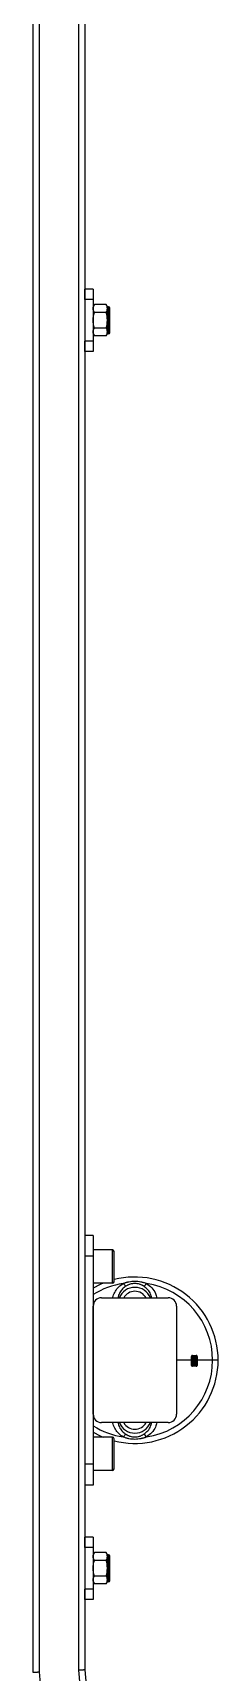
# Model space of a CAD drawing. Header units: millimetres. Extents: x 2 to 418, y 2 to 295.
# Drawn here: x 86.9 to 92.9, y 94.3 to 146.8 of the extents above; entities that cross this region are included whole.
import ezdxf

# ---------------------------------------------------------------- set-up
doc = ezdxf.new("R2010")
doc.units = ezdxf.units.MM

msp = doc.modelspace()

# ---------------------------------------------------------------- linework, layer by layer
at = {"color": 7, "linetype": 'Continuous', "lineweight": 25}
for p, q in [((86.93767, 260.92397), (86.93767, 94.25731)), ((87.13767, 260.91524), (87.13767, 94.26604)), ((88.40434, 260.85994), (88.40434, 94.32135)), ((88.60434, 176.91231), (88.60434, 138.26898)), ((88.871, 138.59064), (88.60434, 138.59064)), ((88.60434, 138.25731), (88.60434, 138.59064)), ((88.871, 138.25731), (88.60434, 138.25731)), ((88.60434, 138.25731), (88.60434, 136.92398)), ((88.871, 138.59064), (88.871, 138.25731)), ((88.871, 138.25731), (88.871, 136.92398)), ((88.90971, 138.09101), (88.871, 138.02398)), ((89.28563, 138.09101), (88.90971, 138.09101)), ((89.28563, 137.84083), (88.90971, 137.84083)), ((89.32434, 138.02398), (89.28563, 138.09101)), ((89.36434, 138.02398), (89.32434, 138.02398)), ((89.32434, 138.02398), (89.32434, 137.96592)), ((89.32434, 137.59064), (89.32434, 137.96592)), ((89.36434, 137.15731), (89.36434, 138.02398)), ((89.40434, 137.19731), (89.40434, 137.98398)), ((88.871, 137.15731), (88.90971, 137.09027)), ((89.28563, 137.34046), (88.90971, 137.34046)), ((89.28563, 137.09027), (89.32434, 137.15731)), ((89.32434, 137.21537), (89.32434, 137.59064)), ((89.32434, 137.21537), (89.32434, 137.15731)), ((89.36434, 137.15731), (89.32434, 137.15731)), ((88.60434, 136.59064), (88.60434, 136.92398)), ((88.871, 136.92398), (88.60434, 136.92398)), ((88.60434, 136.91231), (88.60434, 98.26898)), ((88.871, 136.92398), (88.871, 136.59064)), ((89.28563, 137.09027), (88.90971, 137.09027)), ((88.871, 136.59064), (88.60434, 136.59064)), ((88.871, 108.25731), (88.60434, 108.25731)), ((88.871, 108.25731), (88.871, 107.59064)), ((89.48767, 107.79064), (88.871, 107.79064)), ((89.48767, 106.72398), (89.48767, 107.79064)), ((89.53767, 106.77398), (89.53767, 107.74064)), ((88.871, 107.59064), (88.60434, 107.59064)), ((88.871, 107.59064), (88.871, 100.92398)), ((89.48767, 106.72398), (88.871, 106.72398)), ((89.13767, 106.25731), (91.271, 106.25731)), ((88.871, 102.52398), (88.871, 105.99064)), ((91.53767, 105.99064), (91.53767, 102.52398)), ((92.01816, 104.25731), (92.01816, 104.38116)), ((92.04253, 104.25731), (92.01816, 104.25731)), ((92.01816, 104.09301), (92.01816, 104.25731)), ((92.05204, 104.39716), (92.04168, 104.39716)), ((92.04168, 104.39716), (92.04168, 104.39402)), ((92.04168, 104.39402), (92.04875, 104.39216)), ((92.04875, 104.39216), (92.04168, 104.39029)), ((92.04168, 104.39029), (92.04168, 104.38716)), ((92.04168, 104.38716), (92.05204, 104.38716)), ((92.04343, 104.38583), (92.04168, 104.38583)), ((92.04168, 104.38583), (92.04168, 104.37761)), ((92.04168, 104.37761), (92.04343, 104.37761)), ((92.10191, 104.37486), (92.04239, 104.37479)), ((92.04241, 104.35369), (92.04239, 104.37479)), ((92.07744, 104.34686), (92.04241, 104.35369)), ((92.04243, 104.33981), (92.07746, 104.34673)), ((92.04245, 104.3187), (92.04243, 104.33981)), ((92.04245, 104.3187), (92.10198, 104.31877)), ((92.05772, 104.31153), (92.04246, 104.31152)), ((92.04251, 104.27167), (92.04246, 104.31152)), ((92.04251, 104.27167), (92.10203, 104.27174)), ((92.05777, 104.26654), (92.04252, 104.26652)), ((92.04253, 104.25731), (92.04252, 104.26653)), ((92.04256, 104.22473), (92.04253, 104.25731)), ((92.05778, 104.25731), (92.04253, 104.25731)), ((92.04256, 104.22473), (92.05782, 104.22475)), ((92.04261, 104.18082), (92.08023, 104.16361)), ((92.04263, 104.16458), (92.04261, 104.18082)), ((92.06457, 104.15624), (92.04263, 104.16458)), ((92.04265, 104.1482), (92.06457, 104.15624)), ((92.04267, 104.13182), (92.04265, 104.1482)), ((92.08025, 104.14878), (92.04267, 104.13182)), ((92.04343, 104.38277), (92.04343, 104.38583)), ((92.05204, 104.38277), (92.04343, 104.38277)), ((92.04343, 104.37761), (92.04343, 104.38068)), ((92.04343, 104.38068), (92.05204, 104.38068)), ((92.05204, 104.39316), (92.04388, 104.39521)), ((92.04388, 104.39521), (92.05204, 104.39521)), ((92.04388, 104.3891), (92.05204, 104.39114)), ((92.05204, 104.3891), (92.04388, 104.3891)), ((92.04799, 104.40829), (92.16827, 104.40829)), ((92.16827, 104.06587), (92.04799, 104.06587)), ((92.05204, 104.39521), (92.05204, 104.39716)), ((92.05204, 104.39114), (92.05204, 104.39316)), ((92.05204, 104.38716), (92.05204, 104.3891)), ((92.05204, 104.38068), (92.05204, 104.38277)), ((92.05772, 104.31153), (92.05775, 104.28652)), ((92.06517, 104.28653), (92.05775, 104.28652)), ((92.05777, 104.26654), (92.05778, 104.25731)), ((92.05778, 104.25731), (92.05779, 104.25307)), ((92.1981, 104.25731), (92.05778, 104.25731)), ((92.10205, 104.25312), (92.05778, 104.25306)), ((92.05781, 104.23823), (92.10207, 104.23828)), ((92.05781, 104.23823), (92.05782, 104.22475)), ((92.06057, 104.2207), (92.06059, 104.20667)), ((92.06068, 104.13142), (92.06069, 104.1174)), ((92.06373, 104.36066), (92.10194, 104.35234)), ((92.06375, 104.36079), (92.10193, 104.36084)), ((92.10196, 104.34128), (92.06376, 104.33287)), ((92.10196, 104.33279), (92.06378, 104.33275)), ((92.07931, 104.30926), (92.06514, 104.30925)), ((92.06517, 104.28653), (92.06514, 104.30925)), ((92.07931, 104.30926), (92.07934, 104.28655)), ((92.08676, 104.28656), (92.07935, 104.28655)), ((92.10216, 104.16363), (92.08023, 104.16361)), ((92.08025, 104.14878), (92.10217, 104.14881)), ((92.08213, 104.17933), (92.08211, 104.19416)), ((92.08223, 104.09005), (92.08222, 104.10488)), ((92.10199, 104.31232), (92.08673, 104.31231)), ((92.08676, 104.28656), (92.08673, 104.31231)), ((92.10191, 104.37486), (92.10193, 104.36083)), ((92.10194, 104.35234), (92.10196, 104.34128)), ((92.10196, 104.33279), (92.10198, 104.31877)), ((92.10199, 104.31232), (92.10203, 104.27174)), ((92.10205, 104.25312), (92.10207, 104.23828)), ((92.10216, 104.16363), (92.10217, 104.14881)), ((92.12931, 104.3742), (92.11405, 104.37418)), ((92.1141, 104.33238), (92.11405, 104.37418)), ((92.1141, 104.33238), (92.12936, 104.3324)), ((92.11421, 104.2387), (92.17371, 104.2563)), ((92.11422, 104.22421), (92.11421, 104.2387)), ((92.17377, 104.20654), (92.11422, 104.22421)), ((92.15855, 104.1682), (92.11429, 104.16814)), ((92.1143, 104.15331), (92.11429, 104.16814)), ((92.1143, 104.15331), (92.17383, 104.15338)), ((92.11438, 104.09082), (92.11435, 104.11563)), ((92.11438, 104.09082), (92.1739, 104.09089)), ((92.12931, 104.3742), (92.12933, 104.36071)), ((92.17359, 104.36077), (92.12933, 104.36071)), ((92.12934, 104.34588), (92.17361, 104.34593)), ((92.12934, 104.34588), (92.12936, 104.3324)), ((92.12961, 104.11228), (92.12962, 104.10567)), ((92.14171, 104.10569), (92.12962, 104.10567)), ((92.13213, 104.31295), (92.13214, 104.29894)), ((92.13411, 104.23145), (92.15248, 104.22681)), ((92.15248, 104.23591), (92.13414, 104.23158)), ((92.14171, 104.10569), (92.1417, 104.11142)), ((92.15248, 104.22681), (92.15248, 104.23591)), ((92.15369, 104.27159), (92.15367, 104.28641)), ((92.15587, 104.11447), (92.15588, 104.1057)), ((92.17389, 104.10572), (92.15588, 104.1057)), ((92.17379, 104.18951), (92.15853, 104.1895)), ((92.15855, 104.1682), (92.15853, 104.1895)), ((92.17373, 104.24093), (92.16523, 104.23889)), ((92.16523, 104.23889), (92.16525, 104.22359)), ((92.16525, 104.22359), (92.17375, 104.22145)), ((92.17359, 104.36077), (92.17361, 104.34593)), ((92.17371, 104.2563), (92.17373, 104.24093)), ((92.17375, 104.22145), (92.17377, 104.20654)), ((92.17379, 104.18951), (92.17383, 104.15338)), ((92.17389, 104.10572), (92.1739, 104.09089)), ((92.1981, 104.38116), (92.1981, 104.25731)), ((92.69322, 104.25731), (92.1981, 104.25731)), ((92.1981, 104.25731), (92.1981, 104.09301)), ((92.871, 104.25731), (92.69322, 104.25731)), ((91.271, 102.25731), (89.13767, 102.25731)), ((89.48767, 101.79064), (88.871, 101.79064)), ((89.48767, 100.72398), (89.48767, 101.79064)), ((89.53767, 100.77398), (89.53767, 101.74064)), ((88.871, 100.92398), (88.60434, 100.92398)), ((88.871, 100.92398), (88.871, 100.25731)), ((89.48767, 100.72398), (88.871, 100.72398)), ((88.871, 100.25731), (88.60434, 100.25731)), ((88.871, 98.59064), (88.60434, 98.59064)), ((88.60434, 98.25731), (88.60434, 98.59064)), ((88.871, 98.59064), (88.871, 98.25731)), ((88.871, 98.25731), (88.60434, 98.25731)), ((88.60434, 98.25731), (88.60434, 96.92398)), ((88.871, 98.25731), (88.871, 96.92398)), ((88.90971, 98.09101), (88.871, 98.02398)), ((89.28563, 98.09101), (88.90971, 98.09101)), ((89.28563, 97.84083), (88.90971, 97.84083)), ((89.32434, 98.02398), (89.28563, 98.09101)), ((89.36434, 98.02398), (89.32434, 98.02398)), ((89.32434, 98.02398), (89.32434, 97.96592)), ((89.32434, 97.59064), (89.32434, 97.96592)), ((89.36434, 97.15731), (89.36434, 98.02398)), ((89.40434, 97.19731), (89.40434, 97.98398)), ((89.28563, 97.34046), (88.90971, 97.34046)), ((89.32434, 97.21537), (89.32434, 97.59064)), ((89.32434, 97.21537), (89.32434, 97.15731)), ((88.871, 96.92398), (88.60434, 96.92398)), ((88.60434, 96.59064), (88.60434, 96.92398)), ((88.60434, 96.91231), (88.60434, 94.33008)), ((88.871, 97.15731), (88.90971, 97.09027)), ((88.871, 96.92398), (88.871, 96.59064)), ((89.28563, 97.09027), (88.90971, 97.09027)), ((89.28563, 97.09027), (89.32434, 97.15731)), ((89.36434, 97.15731), (89.32434, 97.15731)), ((88.871, 96.59064), (88.60434, 96.59064)), ((87.13767, 94.26604), (88.30342, 80.94141)), ((88.40434, 94.32135), (89.56527, 81.05181)), ((88.60433, 94.33008), (89.76451, 81.06924))]:
    msp.add_line(p, q, dxfattribs=at)
at = {"color": 8, "linetype": 'Continuous', "lineweight": 25}
msp.add_line((92.01816, 104.25731), (91.53767, 104.25731), dxfattribs=at)
at = {"color": 7, "linetype": 'Continuous', "lineweight": 25, "flags": 128}
for points in [[(89.19109, 106.72398), (89.09656, 106.683), (88.871, 106.56671)], [(88.871, 101.94791), (89.09656, 101.83162), (89.19109, 101.79064)]]:
    msp.add_lwpolyline(points, dxfattribs=at)
at = {"color": 7, "linetype": 'Continuous', "lineweight": 25}
for centre, radius, start, end in [((89.36434, 137.98398), 0.04, 0, 90), ((89.36434, 137.19731), 0.04, 270, 0), ((89.48767, 107.74064), 0.05, 0, 90), ((89.48767, 106.77398), 0.05, 270, 0), ((90.20434, 104.25731), 2.66667, 0, 104.477512), ((90.20434, 104.25731), 2.48889, 0, 81.424155), ((89.13767, 105.99064), 0.26667, 90, 180), ((91.271, 105.99064), 0.26667, 0, 90), ((90.20434, 104.25731), 2.66667, 255.522488, 0), ((90.20434, 104.25731), 2.48889, 278.575848, 0), ((89.13767, 102.52398), 0.26667, 180, 270), ((91.271, 102.52398), 0.26667, 270, 0), ((89.48767, 101.74064), 0.05, 0, 90), ((89.48767, 100.77398), 0.05, 270, 0), ((89.36434, 97.98398), 0.04, 0, 90), ((89.36434, 97.19731), 0.04, 270, 0)]:
    msp.add_arc(centre, radius, start, end, dxfattribs=at)
at = {"color": 8, "linetype": 'Continuous', "lineweight": 25}
for centre, radius, start, end in [((90.20434, 104.25731), 2.48889, 98.575848, 122.392365), ((90.20434, 106.05731), 0.53596, 21.910623, 158.089377), ((90.20434, 106.05731), 0.40989, 29.204664, 150.795336), ((90.20434, 104.25731), 2.48889, 237.607635, 261.424155), ((90.20434, 102.45731), 0.53596, 201.910623, 338.089377), ((90.20434, 102.45731), 0.40989, 209.204664, 330.795336)]:
    msp.add_arc(centre, radius, start, end, dxfattribs=at)
at = {"color": 7, "linetype": 'Continuous', "lineweight": 25}
for points in [[(88.871, 137.96592), (88.871, 138.00862), (88.88611, 138.05014), (88.90971, 138.09101)], [(88.90971, 137.84083), (88.88611, 137.8817), (88.871, 137.92323), (88.871, 137.96592)], [(88.871, 137.59064), (88.871, 137.67603), (88.88611, 137.75909), (88.90971, 137.84083)], [(89.32434, 137.96592), (89.32434, 138.00862), (89.30923, 138.05014), (89.28563, 138.09101)], [(89.28563, 137.84083), (89.30923, 137.8817), (89.32434, 137.92323), (89.32434, 137.96592)], [(89.32434, 137.59064), (89.32434, 137.67603), (89.30923, 137.75909), (89.28563, 137.84083)], [(88.90971, 137.34046), (88.88611, 137.4222), (88.871, 137.50525), (88.871, 137.59064)], [(88.871, 137.21537), (88.871, 137.25806), (88.88611, 137.29959), (88.90971, 137.34046)], [(88.90971, 137.09027), (88.88611, 137.13114), (88.871, 137.17267), (88.871, 137.21537)], [(89.28563, 137.34046), (89.30923, 137.4222), (89.32434, 137.50525), (89.32434, 137.59064)], [(89.32434, 137.21537), (89.32434, 137.25806), (89.30923, 137.29959), (89.28563, 137.34046)], [(89.28563, 137.09027), (89.30923, 137.13114), (89.32434, 137.17267), (89.32434, 137.21537)], [(92.08211, 104.19416), (92.08349, 104.19416), (92.08481, 104.19433), (92.08603, 104.1947)], [(92.08222, 104.10488), (92.08359, 104.10489), (92.08491, 104.10505), (92.08613, 104.10543)], [(92.15367, 104.28641), (92.15505, 104.28642), (92.15637, 104.28658), (92.15759, 104.28696)], [(88.871, 97.96592), (88.871, 98.00862), (88.88611, 98.05014), (88.90971, 98.09101)], [(88.90971, 97.84083), (88.88611, 97.8817), (88.871, 97.92323), (88.871, 97.96592)], [(88.871, 97.59064), (88.871, 97.67603), (88.88611, 97.75909), (88.90971, 97.84083)], [(89.32434, 97.96592), (89.32434, 98.00862), (89.30923, 98.05014), (89.28563, 98.09101)], [(89.28563, 97.84083), (89.30923, 97.8817), (89.32434, 97.92323), (89.32434, 97.96592)], [(89.32434, 97.59064), (89.32434, 97.67603), (89.30923, 97.75909), (89.28563, 97.84083)], [(88.90971, 97.34046), (88.88611, 97.4222), (88.871, 97.50525), (88.871, 97.59064)], [(88.871, 97.21537), (88.871, 97.25806), (88.88611, 97.29959), (88.90971, 97.34046)], [(88.90971, 97.09027), (88.88611, 97.13114), (88.871, 97.17267), (88.871, 97.21537)], [(89.28563, 97.34046), (89.30923, 97.4222), (89.32434, 97.50525), (89.32434, 97.59064)], [(89.32434, 97.21537), (89.32434, 97.25806), (89.30923, 97.29959), (89.28563, 97.34046)], [(89.28563, 97.09027), (89.30923, 97.13114), (89.32434, 97.17267), (89.32434, 97.21537)]]:
    msp.add_open_spline(points, degree=3, dxfattribs=at)
at = {"color": 8, "linetype": 'Continuous', "lineweight": 25}
for points, knots in [([(89.49585, 106.25731), (89.49907, 106.27525), (89.51251, 106.35023), (89.5764, 106.47187), (89.68356, 106.61475), (89.78329, 106.68382), (89.8332, 106.71837)], [0, 0, 0, 0, 0.09473938, 0.39607203, 0.69781994, 1, 1, 1, 1]), ([(90.57547, 106.71837), (90.63535, 106.67486), (90.75517, 106.58778), (90.86782, 106.42232), (90.89817, 106.30526), (90.9106, 106.25731)], [0, 0, 0, 0, 0.37099092, 0.74237726, 1, 1, 1, 1]), ([(89.91624, 106.62902), (89.87823, 106.60108), (89.80201, 106.54505), (89.7226, 106.43203), (89.68011, 106.33357), (89.66841, 106.27378), (89.66519, 106.25731)], [0, 0, 0, 0, 0.29463224, 0.59077623, 0.88726529, 1, 1, 1, 1]), ([(90.73967, 106.25731), (90.73141, 106.29704), (90.71209, 106.38995), (90.62979, 106.52335), (90.53809, 106.5939), (90.49243, 106.62902)], [0, 0, 0, 0, 0.27280114, 0.63788603, 1, 1, 1, 1]), ([(89.8332, 101.79625), (89.78329, 101.8308), (89.68356, 101.89987), (89.5764, 102.04275), (89.51251, 102.16439), (89.49907, 102.23937), (89.49585, 102.25731)], [0, 0, 0, 0, 0.30218022, 0.60392815, 0.9052608, 1, 1, 1, 1]), ([(89.66612, 102.25731), (89.6676, 102.24681), (89.67274, 102.21046), (89.6933, 102.15219), (89.72484, 102.08462), (89.76336, 102.02569), (89.8217, 101.95464), (89.87813, 101.91343), (89.91624, 101.8856)], [0, 0, 0, 0, 0.071315073, 0.246949433, 0.409099766, 0.564057239, 0.705564439, 1, 1, 1, 1]), ([(90.49243, 101.8856), (90.53809, 101.92072), (90.62979, 101.99127), (90.71209, 102.12467), (90.73141, 102.21758), (90.73967, 102.25731)], [0, 0, 0, 0, 0.36211397, 0.72719886, 1, 1, 1, 1]), ([(90.9106, 102.25731), (90.89817, 102.20937), (90.86782, 102.0923), (90.75517, 101.92684), (90.63535, 101.83977), (90.57547, 101.79625)], [0, 0, 0, 0, 0.25762274, 0.62900908, 1, 1, 1, 1])]:
    msp.add_open_spline(points, degree=3, knots=knots, dxfattribs=at)
at = {"color": 7, "linetype": 'Continuous', "lineweight": 25}
for points, knots in [([(89.8332, 106.71837), (89.84074, 106.72145), (89.85572, 106.72755), (89.87832, 106.73597), (89.9008, 106.74379), (89.92316, 106.75097), (89.94538, 106.75754), (89.96745, 106.76351), (89.98935, 106.7689), (90.03579, 106.77919), (90.10688, 106.79032), (90.20329, 106.79546), (90.29973, 106.79054), (90.37858, 106.77836), (90.44022, 106.76405), (90.485, 106.75139), (90.53036, 106.73639), (90.5603, 106.72443), (90.57547, 106.71837)], [0, 0, 0, 0, 0.03218923, 0.06394976, 0.09528117, 0.12618348, 0.15665722, 0.18670339, 0.21632347, 0.24551948, 0.37404033, 0.49851523, 0.62339516, 0.75195212, 0.81143033, 0.87259183, 0.93544741, 1, 1, 1, 1]), ([(89.91624, 106.62902), (89.91137, 106.63188), (89.90022, 106.64013), (89.87989, 106.66005), (89.85706, 106.68656), (89.84111, 106.70747), (89.8332, 106.71837)], [0.000001791, 0.000001791, 0.000001791, 0.000001791, 0.250001086, 0.500002171, 0.750003257, 1.000001776, 1.000001776, 1.000001776, 1.000001776]), ([(90.49243, 106.62902), (90.48714, 106.63226), (90.47706, 106.63845), (90.46233, 106.64675), (90.44893, 106.65389), (90.4369, 106.65993), (90.41729, 106.66925), (90.39037, 106.68062), (90.34244, 106.69714), (90.28077, 106.71148), (90.20351, 106.7174), (90.12628, 106.71122), (90.06483, 106.69673), (90.01721, 106.6802), (89.98437, 106.66624), (89.95013, 106.64929), (89.92864, 106.63644), (89.91624, 106.62902)], [0, 0, 0, 0, 0.03105749, 0.05925245, 0.08456526, 0.10697856, 0.1264773, 0.19284295, 0.25212488, 0.37697619, 0.50146469, 0.62552216, 0.75043379, 0.80930933, 0.87466442, 0.92770405, 1, 1, 1, 1]), ([(90.49243, 106.62902), (90.50217, 106.63473), (90.52749, 106.65665), (90.55964, 106.69657), (90.57547, 106.71837)], [-0.00000178, -0.00000178, -0.00000178, -0.00000178, 0.50000369, 1.00000191, 1.00000191, 1.00000191, 1.00000191]), ([(92.04799, 104.40829), (92.04632, 104.40823), (92.04306, 104.40811), (92.03836, 104.40707), (92.03399, 104.40539), (92.02996, 104.40299), (92.02571, 104.39943), (92.02169, 104.39458), (92.01868, 104.38809), (92.01834, 104.38347), (92.01816, 104.38116)], [0, 0, 0, 0, 0.11482207, 0.22396046, 0.32968257, 0.4344776, 0.54089974, 0.70225103, 0.85115289, 1, 1, 1, 1]), ([(92.01816, 104.09301), (92.01823, 104.09161), (92.01835, 104.08885), (92.01939, 104.08482), (92.02107, 104.08102), (92.02344, 104.07745), (92.028, 104.0724), (92.03607, 104.06692), (92.04395, 104.06623), (92.04799, 104.06587)], [0, 0, 0, 0, 0.09031318, 0.17890397, 0.26857315, 0.3620243, 0.46165329, 0.72395146, 1, 1, 1, 1]), ([(92.04117, 104.20058), (92.04122, 104.20207), (92.04132, 104.2049), (92.04227, 104.2089), (92.04384, 104.21238), (92.04682, 104.21633), (92.05251, 104.21996), (92.05774, 104.22044), (92.06057, 104.2207)], [0, 0, 0, 0, 0.13660039, 0.26054905, 0.37638801, 0.48963939, 0.72322235, 1, 1, 1, 1]), ([(92.06087, 104.18119), (92.0594, 104.18125), (92.05659, 104.18136), (92.05262, 104.18241), (92.04913, 104.18415), (92.04536, 104.18732), (92.0418, 104.19281), (92.04139, 104.19794), (92.04117, 104.20058)], [0, 0, 0, 0, 0.14601205, 0.2791614, 0.40408935, 0.52637679, 0.7558687, 1, 1, 1, 1]), ([(92.04127, 104.11131), (92.04133, 104.11279), (92.04142, 104.11562), (92.04237, 104.11962), (92.04394, 104.12311), (92.04693, 104.12706), (92.05262, 104.13069), (92.05784, 104.13117), (92.06068, 104.13142)], [0, 0, 0, 0, 0.136838952, 0.260882689, 0.376708101, 0.48989376, 0.723176279, 1, 1, 1, 1]), ([(92.06097, 104.09192), (92.0595, 104.09197), (92.05669, 104.09208), (92.05272, 104.09314), (92.04923, 104.09488), (92.04546, 104.09805), (92.04191, 104.10352), (92.04149, 104.10866), (92.04127, 104.11131)], [0, 0, 0, 0, 0.14579469, 0.27888398, 0.40388275, 0.52632385, 0.75601505, 1, 1, 1, 1]), ([(92.05584, 104.20492), (92.05554, 104.20452), (92.05493, 104.20372), (92.05443, 104.20218), (92.05437, 104.2011), (92.05434, 104.20053)], [0, 0, 0, 0, 0.31849188, 0.64432137, 1, 1, 1, 1]), ([(92.05434, 104.20053), (92.05438, 104.19982), (92.05446, 104.19848), (92.05523, 104.19669), (92.05659, 104.1954), (92.05775, 104.19528), (92.05835, 104.19521)], [0, 0, 0, 0, 0.27919531, 0.52208027, 0.75476363, 1, 1, 1, 1]), ([(92.05594, 104.11564), (92.05564, 104.11524), (92.05503, 104.11444), (92.05453, 104.11291), (92.05448, 104.11182), (92.05445, 104.11126)], [0, 0, 0, 0, 0.31799282, 0.64369285, 1, 1, 1, 1]), ([(92.05445, 104.11126), (92.05449, 104.11054), (92.05456, 104.10919), (92.05534, 104.10741), (92.05669, 104.10612), (92.05786, 104.106), (92.05846, 104.10594)], [0, 0, 0, 0, 0.27913153, 0.52217796, 0.75494469, 1, 1, 1, 1]), ([(92.06059, 104.20667), (92.05965, 104.20671), (92.05785, 104.20677), (92.05649, 104.20552), (92.05584, 104.20492)], [0, 0, 0, 0, 0.5210968, 1, 1, 1, 1]), ([(92.06069, 104.1174), (92.05976, 104.11743), (92.05796, 104.11749), (92.05659, 104.11624), (92.05594, 104.11564)], [0, 0, 0, 0, 0.52149996, 1, 1, 1, 1]), ([(92.05835, 104.19521), (92.05872, 104.19527), (92.05945, 104.19538), (92.06046, 104.19598), (92.06141, 104.19697), (92.06229, 104.19846), (92.06337, 104.20101), (92.06442, 104.20468), (92.06535, 104.20762), (92.06584, 104.20917)], [0, 0, 0, 0, 0.06933043, 0.13891507, 0.214385, 0.31851927, 0.45015756, 0.7089234, 1, 1, 1, 1]), ([(92.05846, 104.10594), (92.05882, 104.10599), (92.05955, 104.1061), (92.06056, 104.10671), (92.06151, 104.10769), (92.0624, 104.10919), (92.06347, 104.11173), (92.06452, 104.11541), (92.06545, 104.11834), (92.06594, 104.1199)], [0, 0, 0, 0, 0.06938616, 0.13893242, 0.21433155, 0.31840059, 0.45004544, 0.70877466, 1, 1, 1, 1]), ([(92.07811, 104.19753), (92.07763, 104.19618), (92.07687, 104.19402), (92.07526, 104.18982), (92.07263, 104.18535), (92.06717, 104.18169), (92.06304, 104.18136), (92.06087, 104.18119)], [0, 0, 0, 0, 0.16157485, 0.25942033, 0.51001243, 0.74167119, 1, 1, 1, 1]), ([(92.07821, 104.10825), (92.07773, 104.1069), (92.07697, 104.10474), (92.07536, 104.10055), (92.07273, 104.09607), (92.06726, 104.09241), (92.06315, 104.09209), (92.06097, 104.09192)], [0, 0, 0, 0, 0.16189411, 0.25947923, 0.51005543, 0.7414612, 1, 1, 1, 1]), ([(92.06584, 104.20917), (92.06638, 104.21058), (92.06741, 104.21326), (92.06965, 104.21673), (92.07234, 104.21945), (92.07551, 104.22138), (92.07912, 104.22255), (92.08168, 104.22268), (92.083, 104.22274)], [0, 0, 0, 0, 0.18572552, 0.35407373, 0.51162365, 0.66633799, 0.82660263, 1, 1, 1, 1]), ([(92.06594, 104.1199), (92.06648, 104.1213), (92.06751, 104.12398), (92.06975, 104.12745), (92.07244, 104.13018), (92.07561, 104.13211), (92.07922, 104.13327), (92.08178, 104.1334), (92.0831, 104.13347)], [0, 0, 0, 0, 0.18569858, 0.35392204, 0.51132382, 0.66596052, 0.8263059, 1, 1, 1, 1]), ([(92.08493, 104.20792), (92.08443, 104.20788), (92.08349, 104.20781), (92.08227, 104.20702), (92.08138, 104.20579), (92.08049, 104.20404), (92.07942, 104.20123), (92.07861, 104.19895), (92.07811, 104.19753)], [0, 0, 0, 0, 0.11687074, 0.22146682, 0.325933, 0.45853189, 0.66320959, 1, 1, 1, 1]), ([(92.08504, 104.11864), (92.08454, 104.11861), (92.0836, 104.11854), (92.08238, 104.11775), (92.08148, 104.11652), (92.08059, 104.11477), (92.07953, 104.11195), (92.07871, 104.10967), (92.07821, 104.10825)], [0, 0, 0, 0, 0.11699508, 0.22138854, 0.32592449, 0.45850443, 0.66297984, 1, 1, 1, 1]), ([(92.10353, 104.20052), (92.10349, 104.19923), (92.1034, 104.19672), (92.1026, 104.19313), (92.1013, 104.18986), (92.09944, 104.18694), (92.09617, 104.18336), (92.09033, 104.17993), (92.08499, 104.17954), (92.08213, 104.17933)], [0, 0, 0, 0, 0.11062089, 0.21425591, 0.31388773, 0.4128615, 0.51458722, 0.74032884, 1, 1, 1, 1]), ([(92.10363, 104.11125), (92.1036, 104.11018), (92.10353, 104.10808), (92.10292, 104.105), (92.10179, 104.10166), (92.09997, 104.09824), (92.09645, 104.09416), (92.09041, 104.09066), (92.08508, 104.09026), (92.08223, 104.09005)], [0, 0, 0, 0, 0.0915362, 0.18056687, 0.26888818, 0.39421199, 0.51461457, 0.74011047, 1, 1, 1, 1]), ([(92.083, 104.22274), (92.0846, 104.22268), (92.08764, 104.22255), (92.09192, 104.22132), (92.09562, 104.21929), (92.09953, 104.21561), (92.10297, 104.20925), (92.10334, 104.20354), (92.10353, 104.20052)], [0, 0, 0, 0, 0.14460785, 0.27563622, 0.39848392, 0.51964831, 0.74537151, 1, 1, 1, 1]), ([(92.0831, 104.13347), (92.0847, 104.1334), (92.08774, 104.13328), (92.09201, 104.13206), (92.09571, 104.13002), (92.09962, 104.12635), (92.10307, 104.11999), (92.10344, 104.11427), (92.10363, 104.11125)], [0, 0, 0, 0, 0.14419482, 0.27501229, 0.39779259, 0.51894366, 0.7452937, 1, 1, 1, 1]), ([(92.09036, 104.20179), (92.0903, 104.20267), (92.09018, 104.20434), (92.08897, 104.20642), (92.08711, 104.20774), (92.08568, 104.20786), (92.08493, 104.20792)], [0, 0, 0, 0, 0.27526715, 0.52255343, 0.74877674, 1, 1, 1, 1]), ([(92.09046, 104.11251), (92.0904, 104.11339), (92.09028, 104.11506), (92.08907, 104.11715), (92.08722, 104.11847), (92.08579, 104.11858), (92.08504, 104.11864)], [0, 0, 0, 0, 0.275120747, 0.52245887, 0.748930269, 1, 1, 1, 1]), ([(92.08603, 104.1947), (92.08669, 104.19496), (92.08797, 104.19547), (92.08941, 104.19711), (92.09025, 104.19929), (92.09032, 104.20091), (92.09036, 104.20179)], [0, 0, 0, 0, 0.24366445, 0.47050206, 0.71346638, 1, 1, 1, 1]), ([(92.08613, 104.10543), (92.0868, 104.10569), (92.08807, 104.10619), (92.08952, 104.10783), (92.09035, 104.11001), (92.09042, 104.11163), (92.09046, 104.11251)], [0, 0, 0, 0, 0.24346309, 0.46996299, 0.71290167, 1, 1, 1, 1]), ([(92.11273, 104.29284), (92.11278, 104.29433), (92.11288, 104.29716), (92.11382, 104.30116), (92.11539, 104.30464), (92.11837, 104.30859), (92.12406, 104.31221), (92.12929, 104.31269), (92.13213, 104.31295)], [0, 0, 0, 0, 0.13595527, 0.25949944, 0.37516919, 0.48845118, 0.72267522, 1, 1, 1, 1]), ([(92.13242, 104.27345), (92.13096, 104.27351), (92.12815, 104.27362), (92.12419, 104.27466), (92.12071, 104.2764), (92.11693, 104.27956), (92.11336, 104.28505), (92.11294, 104.29019), (92.11273, 104.29284)], [0, 0, 0, 0, 0.14639929, 0.2796808, 0.40445527, 0.52630306, 0.75589925, 1, 1, 1, 1]), ([(92.11435, 104.11563), (92.1144, 104.11684), (92.11451, 104.11919), (92.11551, 104.12253), (92.11716, 104.1255), (92.11949, 104.12809), (92.12247, 104.13027), (92.12612, 104.13194), (92.13025, 104.1331), (92.13319, 104.13324), (92.13467, 104.13332)], [0, 0, 0, 0, 0.11588514, 0.22462083, 0.33170378, 0.44287641, 0.56559321, 0.69766165, 0.84801349, 1, 1, 1, 1]), ([(92.1274, 104.29717), (92.1271, 104.29678), (92.12649, 104.29598), (92.12598, 104.29445), (92.12593, 104.29336), (92.1259, 104.2928)], [0, 0, 0, 0, 0.31980794, 0.64555355, 1, 1, 1, 1]), ([(92.1259, 104.2928), (92.12594, 104.29208), (92.12602, 104.29074), (92.12679, 104.28895), (92.12815, 104.28765), (92.12931, 104.28753), (92.12991, 104.28747)], [0, 0, 0, 0, 0.27928275, 0.52152585, 0.75389268, 1, 1, 1, 1]), ([(92.13214, 104.29894), (92.13121, 104.29897), (92.12941, 104.29903), (92.12805, 104.29777), (92.1274, 104.29717)], [0, 0, 0, 0, 0.52088501, 1, 1, 1, 1]), ([(92.12961, 104.11228), (92.12961, 104.11312), (92.12962, 104.11397), (92.12973, 104.11481), (92.12981, 104.11544), (92.12995, 104.11608), (92.1302, 104.11667), (92.13038, 104.11707), (92.13061, 104.11745), (92.1309, 104.11778), (92.13119, 104.1181), (92.13153, 104.11837), (92.1319, 104.11857), (92.13243, 104.11886), (92.133, 104.11904), (92.13358, 104.11915), (92.13417, 104.11926), (92.13476, 104.1193), (92.13535, 104.1193)], [0, 0, 0, 0, 0.000037950637, 0.000037950637, 0.000037950637, 0.000066913761, 0.000066913761, 0.000066913761, 0.000086954828, 0.000086954828, 0.000086954828, 0.000107037571, 0.000107037571, 0.000107037571, 0.000135472021, 0.000135472021, 0.000135472021, 0.000163975594, 0.000163975594, 0.000163975594, 0.000163975594]), ([(92.12991, 104.28747), (92.13027, 104.28752), (92.131, 104.28763), (92.13201, 104.28824), (92.13296, 104.28922), (92.13385, 104.29072), (92.13492, 104.29326), (92.13597, 104.29694), (92.1369, 104.29988), (92.13739, 104.30144)], [0, 0, 0, 0, 0.0693743, 0.139036, 0.21450574, 0.31877734, 0.45034907, 0.70911952, 1, 1, 1, 1]), ([(92.14966, 104.28979), (92.14919, 104.28844), (92.14842, 104.28627), (92.14681, 104.28207), (92.14416, 104.27759), (92.13871, 104.27395), (92.1346, 104.27362), (92.13242, 104.27345)], [0, 0, 0, 0, 0.16114671, 0.25948359, 0.51008594, 0.74162974, 1, 1, 1, 1]), ([(92.13467, 104.13332), (92.13628, 104.13327), (92.13934, 104.13317), (92.14363, 104.13223), (92.14736, 104.13066), (92.15139, 104.12778), (92.15523, 104.12239), (92.15565, 104.11718), (92.15587, 104.11447)], [0, 0, 0, 0, 0.15470466, 0.29345281, 0.41984208, 0.53859888, 0.76007595, 1, 1, 1, 1]), ([(92.1417, 104.11142), (92.1417, 104.11258), (92.14167, 104.11376), (92.14144, 104.1149), (92.14133, 104.11549), (92.14115, 104.11607), (92.14088, 104.1166), (92.14061, 104.11714), (92.14024, 104.11763), (92.13979, 104.118), (92.13942, 104.11832), (92.13899, 104.11858), (92.13854, 104.11876), (92.1378, 104.11907), (92.13699, 104.11921), (92.13619, 104.11927), (92.13591, 104.11929), (92.13563, 104.1193), (92.13535, 104.1193)], [0, 0, 0, 0, 0.000052456127, 0.000052456127, 0.000052456127, 0.000079626372, 0.000079626372, 0.000079626372, 0.000107310139, 0.000107310139, 0.000107310139, 0.00013051511, 0.00013051511, 0.00013051511, 0.000169234553, 0.000169234553, 0.000169234553, 0.000182741828, 0.000182741828, 0.000182741828, 0.000182741828]), ([(92.13739, 104.30144), (92.13793, 104.30284), (92.13896, 104.30553), (92.1412, 104.30899), (92.14389, 104.31172), (92.14706, 104.31364), (92.15067, 104.31481), (92.15323, 104.31494), (92.15455, 104.31501)], [0, 0, 0, 0, 0.18522021, 0.35337507, 0.51098969, 0.66592668, 0.82644267, 1, 1, 1, 1]), ([(92.15648, 104.30017), (92.15599, 104.30014), (92.15505, 104.30007), (92.15383, 104.29928), (92.15294, 104.29806), (92.15205, 104.29631), (92.15098, 104.29349), (92.15017, 104.2912), (92.14966, 104.28979)], [0, 0, 0, 0, 0.11693987, 0.221589, 0.32615843, 0.45867578, 0.66329155, 1, 1, 1, 1]), ([(92.17509, 104.29278), (92.17505, 104.29171), (92.17498, 104.28962), (92.17437, 104.28655), (92.17325, 104.28322), (92.17145, 104.2798), (92.16794, 104.27571), (92.1619, 104.2722), (92.15655, 104.2718), (92.15369, 104.27159)], [0, 0, 0, 0, 0.09060213, 0.17893709, 0.2667736, 0.39190255, 0.51229312, 0.73911226, 1, 1, 1, 1]), ([(92.15455, 104.31501), (92.15615, 104.31494), (92.1592, 104.31481), (92.16349, 104.31358), (92.1672, 104.31153), (92.1711, 104.30784), (92.17453, 104.30148), (92.17489, 104.29579), (92.17509, 104.29278)], [0, 0, 0, 0, 0.14554027, 0.27720618, 0.40044546, 0.52184547, 0.74651811, 1, 1, 1, 1]), ([(92.16191, 104.29405), (92.16185, 104.29493), (92.16173, 104.29659), (92.16052, 104.29868), (92.15866, 104.3), (92.15724, 104.30012), (92.15648, 104.30017)], [0, 0, 0, 0, 0.27479504, 0.52151338, 0.74776901, 1, 1, 1, 1]), ([(92.15759, 104.28696), (92.15825, 104.28722), (92.15952, 104.28772), (92.16097, 104.28936), (92.1618, 104.29154), (92.16187, 104.29317), (92.16191, 104.29405)], [0, 0, 0, 0, 0.24429332, 0.47140105, 0.71414194, 1, 1, 1, 1]), ([(92.1981, 104.38116), (92.19803, 104.38255), (92.19791, 104.3853), (92.19687, 104.38931), (92.1952, 104.39311), (92.19283, 104.39668), (92.18828, 104.40175), (92.18016, 104.40726), (92.17231, 104.40794), (92.16827, 104.40829)], [0, 0, 0, 0, 0.0898676, 0.17789506, 0.26696612, 0.35986711, 0.45906195, 0.72133162, 1, 1, 1, 1]), ([(92.16827, 104.06587), (92.16994, 104.06593), (92.1732, 104.06605), (92.17792, 104.06709), (92.18229, 104.06879), (92.18632, 104.07119), (92.19056, 104.07476), (92.19458, 104.07962), (92.19759, 104.08611), (92.19793, 104.09071), (92.1981, 104.09301)], [0, 0, 0, 0, 0.11623817, 0.22630321, 0.33249075, 0.43735117, 0.54353041, 0.7040424, 0.85194673, 1, 1, 1, 1]), ([(89.8332, 101.79625), (89.84111, 101.80715), (89.85706, 101.82806), (89.87989, 101.85457), (89.90022, 101.87449), (89.91137, 101.88274), (89.91624, 101.8856)], [-0.00000178, -0.00000178, -0.00000178, -0.00000178, 0.24999998, 0.49999999, 0.74999999, 0.99999825, 0.99999825, 0.99999825, 0.99999825]), ([(90.57547, 101.79625), (90.56793, 101.79317), (90.55295, 101.78707), (90.53035, 101.77865), (90.50787, 101.77083), (90.48551, 101.76365), (90.46329, 101.75708), (90.44122, 101.75111), (90.41932, 101.74572), (90.37288, 101.73543), (90.30179, 101.7243), (90.20538, 101.71916), (90.10894, 101.72408), (90.03009, 101.73626), (89.96845, 101.75057), (89.92367, 101.76323), (89.87831, 101.77823), (89.84837, 101.79019), (89.8332, 101.79625)], [0, 0, 0, 0, 0.032189231, 0.063949763, 0.095281168, 0.126183484, 0.156657223, 0.186703387, 0.21632347, 0.245519478, 0.374040325, 0.498515228, 0.623395162, 0.751952118, 0.811430339, 0.872591841, 0.935447415, 1, 1, 1, 1]), ([(89.91624, 101.8856), (89.92152, 101.88236), (89.93161, 101.87617), (89.94633, 101.86787), (89.95973, 101.86074), (89.97177, 101.85469), (89.99138, 101.84537), (90.0183, 101.834), (90.06623, 101.81748), (90.1279, 101.80314), (90.20516, 101.79722), (90.28239, 101.8034), (90.34384, 101.81789), (90.39146, 101.83442), (90.4243, 101.84838), (90.45854, 101.86533), (90.48003, 101.87818), (90.49243, 101.8856)], [0, 0, 0, 0, 0.03104461, 0.05923309, 0.08454585, 0.10696558, 0.12647727, 0.19284662, 0.25212485, 0.37697616, 0.50146467, 0.62552214, 0.75043378, 0.80930853, 0.8746644, 0.92769788, 1, 1, 1, 1]), ([(90.57547, 101.79625), (90.55964, 101.81805), (90.52749, 101.85797), (90.50217, 101.87989), (90.49243, 101.8856)], [-0.00000178, -0.00000178, -0.00000178, -0.00000178, 0.49999645, 1.00000191, 1.00000191, 1.00000191, 1.00000191]), ([(86.93767, 94.25731), (86.93773, 94.25732), (86.93786, 94.25732), (86.93889, 94.25737), (86.94055, 94.25744), (86.94292, 94.25755), (86.94599, 94.25769), (86.94977, 94.25785), (86.95426, 94.25805), (86.95947, 94.25827), (86.96538, 94.25853), (86.972, 94.25882), (86.97932, 94.25913), (86.98732, 94.25948), (86.99594, 94.25986), (87.00541, 94.26027), (87.01605, 94.26075), (87.02831, 94.2613), (87.04226, 94.26191), (87.05798, 94.2626), (87.07549, 94.26336), (87.09475, 94.26419), (87.11567, 94.26509), (87.1302, 94.26572), (87.13767, 94.26604)], [0, 0, 0, 0, 0.03643142, 0.07318827, 0.11027082, 0.14767928, 0.18541389, 0.22347487, 0.26186244, 0.30057681, 0.33961819, 0.37898678, 0.41868277, 0.45870636, 0.49905773, 0.53901975, 0.5829071, 0.63071956, 0.68245683, 0.73811851, 0.79770419, 0.86121336, 0.92864549, 1, 1, 1, 1]), ([(88.60433, 94.33008), (88.60427, 94.33008), (88.60414, 94.33007), (88.60311, 94.33003), (88.60145, 94.32996), (88.59908, 94.32986), (88.59601, 94.32973), (88.59223, 94.32956), (88.58774, 94.32937), (88.58254, 94.32914), (88.57662, 94.32888), (88.57, 94.32859), (88.56268, 94.32827), (88.55468, 94.32791), (88.54607, 94.32754), (88.53659, 94.32713), (88.52595, 94.32667), (88.5137, 94.32615), (88.49974, 94.32555), (88.48402, 94.32486), (88.46652, 94.32409), (88.44726, 94.32324), (88.42634, 94.32231), (88.41181, 94.32167), (88.40434, 94.32135)], [0, 0, 0, 0, 0.03643142, 0.07318827, 0.11027082, 0.14767928, 0.18541389, 0.22347487, 0.26186244, 0.30057681, 0.33961819, 0.37898678, 0.41868277, 0.45870636, 0.49905773, 0.53901975, 0.58290711, 0.63071957, 0.68245683, 0.73811852, 0.79770419, 0.86121336, 0.9286455, 1, 1, 1, 1])]:
    msp.add_open_spline(points, degree=3, knots=knots, dxfattribs=at)

doc.saveas('drawing.dxf')
